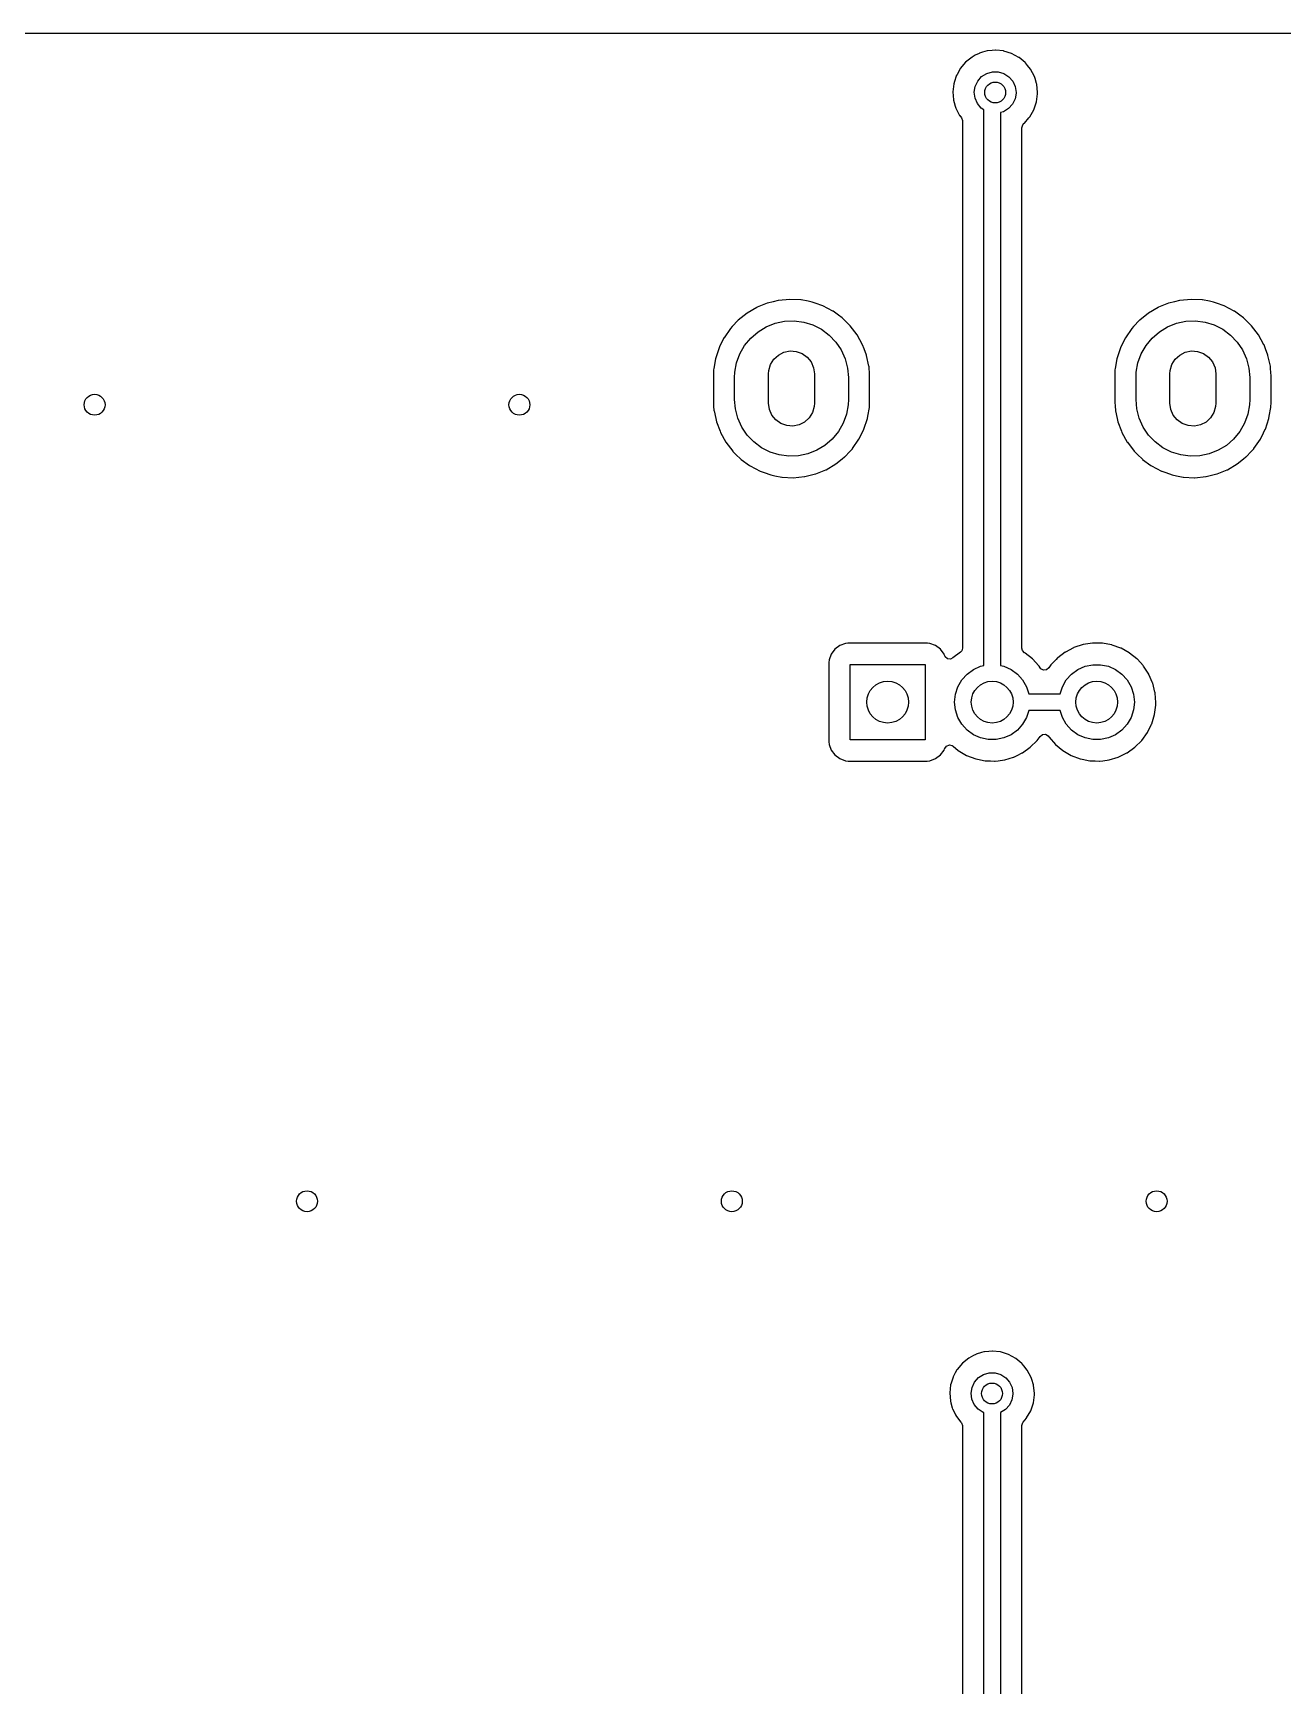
# Model space of a CAD drawing. Extents: x 63 to 234, y -148 to -41.
# Drawn here: x 92.51 to 122.4, y -80.17 to -40.64 of the extents above; entities that cross this region are included whole.
import ezdxf

# ---------------------------------------------------------------- set-up
doc = ezdxf.new("R2010")
doc.units = 0
doc.layers.add('BLACK', color=7, linetype='CONTINUOUS')

msp = doc.modelspace()

# ---------------------------------------------------------------- linework, layer by layer
at = {"layer": 'BLACK', "linetype": 'CONTINUOUS'}
for p, q in [((62.7415, -40.6405), (234.192, -40.6405)), ((115.218, -41.0996), (115.14, -41.1228)), ((115.323, -41.0687), (115.218, -41.0996)), ((115.329, -41.067), (115.323, -41.0687)), ((115.323, -41.0687), (115.323, -41.0687)), ((115.335, -41.0664), (115.329, -41.067)), ((115.444, -41.0566), (115.335, -41.0664)), ((115.335, -41.0664), (115.335, -41.0664)), ((115.526, -41.049), (115.444, -41.0566)), ((115.532, -41.0497), (115.526, -41.049)), ((115.717, -41.0691), (115.532, -41.0497)), ((115.532, -41.0497), (115.532, -41.0497)), ((115.723, -41.0697), (115.717, -41.0691)), ((115.717, -41.0691), (115.717, -41.0691)), ((115.912, -41.1282), (115.723, -41.0697)), ((114.68, -41.4953), (114.607, -41.6291)), ((114.683, -41.4899), (114.68, -41.4953)), ((114.68, -41.4953), (114.68, -41.4953)), ((114.81, -41.3384), (114.683, -41.4899)), ((114.964, -41.2144), (114.81, -41.3384)), ((115.043, -41.1731), (114.964, -41.2144)), ((115.134, -41.1257), (115.043, -41.1731)), ((115.14, -41.1228), (115.134, -41.1257)), ((115.134, -41.1257), (115.134, -41.1257)), ((116.086, -41.2223), (115.912, -41.1282)), ((116.091, -41.2262), (116.086, -41.2223)), ((116.232, -41.3431), (116.091, -41.2262)), ((116.091, -41.2262), (116.091, -41.2262)), ((116.238, -41.3483), (116.232, -41.3431)), ((116.242, -41.3531), (116.238, -41.3483)), ((116.292, -41.4148), (116.242, -41.3531)), ((116.242, -41.3531), (116.242, -41.3531)), ((116.363, -41.5016), (116.292, -41.4148)), ((116.456, -41.6762), (116.363, -41.5016)), ((114.528, -41.8517), (114.506, -42.0483)), ((114.544, -41.8016), (114.528, -41.8517)), ((114.586, -41.6691), (114.544, -41.8016)), ((114.588, -41.6632), (114.586, -41.6691)), ((114.586, -41.6691), (114.586, -41.6691)), ((114.607, -41.6291), (114.588, -41.6632)), ((115.041, -41.9162), (115.101, -41.7879)), ((115.101, -41.7879), (115.195, -41.6816)), ((115.195, -41.6816), (115.315, -41.606)), ((115.315, -41.606), (115.451, -41.567)), ((115.451, -41.567), (115.593, -41.5679)), ((115.593, -41.5679), (115.729, -41.6085)), ((115.729, -41.6085), (115.848, -41.6856)), ((115.848, -41.6856), (115.94, -41.793)), ((115.94, -41.793), (115.999, -41.9221)), ((116.472, -41.7303), (116.456, -41.6762)), ((116.507, -41.8464), (116.472, -41.7303)), ((116.513, -41.8656), (116.507, -41.8464)), ((116.533, -42.0624), (116.513, -41.8656)), ((114.506, -42.0483), (114.506, -42.0544)), ((114.506, -42.0544), (114.513, -42.1334)), ((114.513, -42.1334), (114.522, -42.2453)), ((114.522, -42.2453), (114.538, -42.2995)), ((115.019, -42.0563), (115.041, -41.9162)), ((115.038, -42.1969), (115.019, -42.0563)), ((115.095, -42.3266), (115.038, -42.1969)), ((115.996, -42.2144), (115.934, -42.342)), ((116.019, -42.0746), (115.996, -42.2144)), ((115.999, -41.9221), (116.019, -42.0624)), ((116.019, -42.0624), (116.019, -42.0746)), ((116.445, -42.4746), (116.507, -42.2869)), ((116.507, -42.2869), (116.532, -42.0907)), ((116.532, -42.0762), (116.533, -42.0659)), ((116.532, -42.0907), (116.532, -42.0762)), ((116.533, -42.0659), (116.533, -42.0624)), ((116.533, -42.0659), (116.533, -42.0659)), ((114.538, -42.2995), (114.564, -42.3907)), ((114.564, -42.3907), (114.577, -42.4354)), ((114.577, -42.4354), (114.584, -42.449)), ((114.584, -42.449), (114.661, -42.5984)), ((114.661, -42.5984), (114.667, -42.6114)), ((114.667, -42.6114), (114.671, -42.6162)), ((114.671, -42.6162), (114.711, -42.6667)), ((114.711, -42.6667), (114.738, -42.7325)), ((115.186, -42.4351), (115.095, -42.3266)), ((115.247, -42.4758), (115.186, -42.4351)), ((115.247, -55.7694), (115.247, -42.4758)), ((115.718, -42.5213), (115.647, -42.5406)), ((115.647, -42.5406), (115.647, -55.7694)), ((115.839, -42.4471), (115.718, -42.5213)), ((115.934, -42.342), (115.839, -42.4471)), ((116.218, -42.7963), (116.325, -42.6719)), ((116.325, -42.6719), (116.343, -42.6512)), ((116.343, -42.6512), (116.347, -42.6465)), ((116.343, -42.6512), (116.343, -42.6512)), ((116.347, -42.6465), (116.445, -42.4746)), ((114.738, -42.7325), (114.738, -42.745)), ((114.738, -42.745), (114.738, -55.3496)), ((116.155, -42.9066), (116.176, -42.8385)), ((116.155, -55.3498), (116.155, -42.9066)), ((116.176, -42.8385), (116.204, -42.8073)), ((116.204, -42.8073), (116.218, -42.7963)), ((110.33, -47.0358), (110.209, -47.0654)), ((110.335, -47.0347), (110.33, -47.0358)), ((110.33, -47.0358), (110.33, -47.0358)), ((110.604, -47.009), (110.335, -47.0347)), ((110.609, -47.0092), (110.604, -47.009)), ((110.871, -47.0222), (110.609, -47.0092)), ((110.609, -47.0092), (110.609, -47.0092)), ((110.875, -47.0225), (110.871, -47.0222)), ((110.871, -47.0222), (110.871, -47.0222)), ((110.88, -47.0233), (110.875, -47.0225)), ((111.043, -47.0556), (110.88, -47.0233)), ((110.88, -47.0233), (110.88, -47.0233)), ((119.93, -47.0358), (119.809, -47.0654)), ((119.935, -47.0347), (119.93, -47.0358)), ((119.93, -47.0358), (119.93, -47.0358)), ((120.204, -47.009), (119.935, -47.0347)), ((120.209, -47.0092), (120.204, -47.009)), ((120.471, -47.0222), (120.209, -47.0092)), ((120.209, -47.0092), (120.209, -47.0092)), ((120.475, -47.0225), (120.471, -47.0222)), ((120.471, -47.0222), (120.471, -47.0222)), ((120.48, -47.0233), (120.475, -47.0225)), ((120.643, -47.0556), (120.48, -47.0233)), ((120.48, -47.0233), (120.48, -47.0233)), ((109.586, -47.338), (109.374, -47.5074)), ((109.82, -47.201), (109.586, -47.338)), ((109.827, -47.198), (109.82, -47.201)), ((110.067, -47.1009), (109.827, -47.198)), ((110.071, -47.0992), (110.067, -47.1009)), ((110.067, -47.1009), (110.067, -47.1009)), ((110.209, -47.0654), (110.071, -47.0992)), ((111.141, -47.0749), (111.043, -47.0556)), ((111.215, -47.1009), (111.141, -47.0749)), ((111.393, -47.1637), (111.215, -47.1009)), ((111.397, -47.1652), (111.393, -47.1637)), ((111.393, -47.1637), (111.393, -47.1637)), ((111.637, -47.2915), (111.397, -47.1652)), ((111.641, -47.2941), (111.637, -47.2915)), ((111.772, -47.3895), (111.641, -47.2941)), ((111.856, -47.451), (111.772, -47.3895)), ((119.186, -47.338), (118.974, -47.5074)), ((119.42, -47.201), (119.186, -47.338)), ((119.427, -47.198), (119.42, -47.201)), ((119.667, -47.1009), (119.427, -47.198)), ((119.671, -47.0992), (119.667, -47.1009)), ((119.667, -47.1009), (119.667, -47.1009)), ((119.809, -47.0654), (119.671, -47.0992)), ((120.741, -47.0749), (120.643, -47.0556)), ((120.815, -47.1009), (120.741, -47.0749)), ((120.993, -47.1637), (120.815, -47.1009)), ((120.997, -47.1652), (120.993, -47.1637)), ((120.993, -47.1637), (120.993, -47.1637)), ((121.237, -47.2915), (120.997, -47.1652)), ((121.241, -47.2941), (121.237, -47.2915)), ((121.372, -47.3895), (121.241, -47.2941)), ((121.456, -47.451), (121.372, -47.3895)), ((109.189, -47.7055), (109.034, -47.9283)), ((109.229, -47.6625), (109.189, -47.7055)), ((109.371, -47.5107), (109.229, -47.6625)), ((109.374, -47.5074), (109.371, -47.5107)), ((109.672, -47.9339), (109.846, -47.7831)), ((109.846, -47.7831), (110.042, -47.6638)), ((110.042, -47.6638), (110.256, -47.5794)), ((110.256, -47.5794), (110.481, -47.5321)), ((110.481, -47.5321), (110.711, -47.5235)), ((110.711, -47.5235), (110.939, -47.5537)), ((110.939, -47.5537), (111.159, -47.6219)), ((111.159, -47.6219), (111.364, -47.7261)), ((111.364, -47.7261), (111.548, -47.8634)), ((111.879, -47.473), (111.856, -47.451)), ((112.041, -47.6316), (111.879, -47.473)), ((112.05, -47.6406), (112.041, -47.6316)), ((112.215, -47.8561), (112.05, -47.6406)), ((118.789, -47.7055), (118.634, -47.9283)), ((118.829, -47.6625), (118.789, -47.7055)), ((118.971, -47.5107), (118.829, -47.6625)), ((118.974, -47.5074), (118.971, -47.5107)), ((119.272, -47.9339), (119.446, -47.7831)), ((119.446, -47.7831), (119.642, -47.6638)), ((119.642, -47.6638), (119.856, -47.5794)), ((119.856, -47.5794), (120.081, -47.5321)), ((120.081, -47.5321), (120.311, -47.5235)), ((120.311, -47.5235), (120.539, -47.5537)), ((120.539, -47.5537), (120.759, -47.6219)), ((120.759, -47.6219), (120.964, -47.7261)), ((120.964, -47.7261), (121.148, -47.8634)), ((121.479, -47.473), (121.456, -47.451)), ((121.641, -47.6316), (121.479, -47.473)), ((121.65, -47.6406), (121.641, -47.6316)), ((121.815, -47.8561), (121.65, -47.6406)), ((108.914, -48.1711), (108.829, -48.4288)), ((108.927, -48.145), (108.914, -48.1711)), ((109.032, -47.9324), (108.927, -48.145)), ((109.034, -47.9283), (109.032, -47.9324)), ((109.032, -47.9324), (109.032, -47.9324)), ((109.412, -48.3115), (109.526, -48.1117)), ((109.526, -48.1117), (109.672, -47.9339)), ((111.548, -47.8634), (111.707, -48.0298)), ((111.707, -48.0298), (111.835, -48.2206)), ((111.835, -48.2206), (111.93, -48.4303)), ((112.346, -48.0932), (112.215, -47.8561)), ((112.348, -48.0975), (112.346, -48.0932)), ((112.384, -48.1915), (112.348, -48.0975)), ((112.348, -48.0975), (112.348, -48.0975)), ((112.442, -48.3468), (112.384, -48.1915)), ((118.514, -48.1711), (118.429, -48.4288)), ((118.527, -48.145), (118.514, -48.1711)), ((118.632, -47.9324), (118.527, -48.145)), ((118.634, -47.9283), (118.632, -47.9324)), ((118.632, -47.9324), (118.632, -47.9324)), ((119.012, -48.3115), (119.126, -48.1117)), ((119.126, -48.1117), (119.272, -47.9339)), ((121.148, -47.8634), (121.307, -48.0298)), ((121.307, -48.0298), (121.435, -48.2206)), ((121.435, -48.2206), (121.53, -48.4303)), ((121.946, -48.0932), (121.815, -47.8561)), ((121.948, -48.0975), (121.946, -48.0932)), ((121.984, -48.1915), (121.948, -48.0975)), ((121.948, -48.0975), (121.948, -48.0975)), ((122.042, -48.3468), (121.984, -48.1915)), ((108.828, -48.4333), (108.789, -48.6592)), ((108.829, -48.4288), (108.828, -48.4333)), ((108.828, -48.4333), (108.828, -48.4333)), ((109.293, -48.754), (109.334, -48.5277)), ((109.334, -48.5277), (109.412, -48.3115)), ((110.103, -48.7117), (110.145, -48.5683)), ((110.145, -48.5683), (110.223, -48.4414)), ((110.223, -48.4414), (110.333, -48.3404)), ((110.333, -48.3404), (110.466, -48.2726)), ((110.466, -48.2726), (110.612, -48.2431)), ((110.612, -48.2431), (110.761, -48.254)), ((110.761, -48.254), (110.902, -48.3046)), ((110.902, -48.3046), (111.024, -48.3911)), ((111.024, -48.3911), (111.117, -48.5071)), ((111.117, -48.5071), (111.177, -48.6441)), ((111.93, -48.4303), (111.988, -48.6529)), ((112.443, -48.3512), (112.442, -48.3468)), ((112.499, -48.6044), (112.443, -48.3512)), ((112.443, -48.3512), (112.443, -48.3512)), ((112.501, -48.6115), (112.499, -48.6044)), ((112.503, -48.6401), (112.501, -48.6115)), ((118.428, -48.4333), (118.389, -48.6592)), ((118.429, -48.4288), (118.428, -48.4333)), ((118.428, -48.4333), (118.428, -48.4333)), ((118.893, -48.754), (118.934, -48.5277)), ((118.934, -48.5277), (119.012, -48.3115)), ((119.703, -48.7117), (119.745, -48.5683)), ((119.745, -48.5683), (119.823, -48.4414)), ((119.823, -48.4414), (119.933, -48.3404)), ((119.933, -48.3404), (120.066, -48.2726)), ((120.066, -48.2726), (120.212, -48.2431)), ((120.212, -48.2431), (120.361, -48.254)), ((120.361, -48.254), (120.502, -48.3046)), ((120.502, -48.3046), (120.624, -48.3911)), ((120.624, -48.3911), (120.717, -48.5071)), ((120.717, -48.5071), (120.777, -48.6441)), ((121.53, -48.4303), (121.588, -48.6529)), ((122.043, -48.3512), (122.042, -48.3468)), ((122.099, -48.6044), (122.043, -48.3512)), ((122.043, -48.3512), (122.043, -48.3512)), ((122.101, -48.6115), (122.099, -48.6044)), ((122.103, -48.6401), (122.101, -48.6115)), ((108.783, -48.6959), (108.778, -48.7816)), ((108.778, -48.7816), (108.778, -49.4709)), ((108.789, -48.6592), (108.783, -48.6959)), ((109.287, -48.882), (109.293, -48.754)), ((109.287, -49.402), (109.287, -48.882)), ((110.097, -48.792), (110.103, -48.7117)), ((110.097, -49.492), (110.097, -48.792)), ((111.177, -48.6441), (111.197, -48.792)), ((111.197, -48.792), (111.197, -49.492)), ((111.988, -48.6529), (112.007, -48.882)), ((112.007, -48.882), (112.007, -49.402)), ((112.513, -48.7832), (112.503, -48.6401)), ((112.515, -48.8131), (112.513, -48.7832)), ((112.515, -49.5024), (112.515, -48.8131)), ((118.383, -48.6959), (118.378, -48.7816)), ((118.378, -48.7816), (118.378, -49.4709)), ((118.389, -48.6592), (118.383, -48.6959)), ((118.887, -48.882), (118.893, -48.754)), ((118.887, -49.402), (118.887, -48.882)), ((119.697, -48.792), (119.703, -48.7117)), ((119.697, -49.492), (119.697, -48.792)), ((120.777, -48.6441), (120.797, -48.792)), ((120.797, -48.792), (120.797, -49.492)), ((121.588, -48.6529), (121.607, -48.882)), ((121.607, -48.882), (121.607, -49.402)), ((122.113, -48.7832), (122.103, -48.6401)), ((122.115, -48.8131), (122.113, -48.7832)), ((122.115, -49.5024), (122.115, -48.8131)), ((109.306, -49.6311), (109.287, -49.402)), ((112.007, -49.402), (112.001, -49.53)), ((118.906, -49.6311), (118.887, -49.402)), ((121.607, -49.402), (121.601, -49.53)), ((108.778, -49.4709), (108.779, -49.4732)), ((108.779, -49.4732), (108.785, -49.555)), ((108.779, -49.4732), (108.779, -49.4732)), ((108.785, -49.555), (108.793, -49.6725)), ((108.793, -49.6725), (108.794, -49.6769)), ((108.794, -49.6769), (108.794, -49.6769)), ((108.794, -49.6769), (108.835, -49.8622)), ((109.364, -49.8537), (109.306, -49.6311)), ((110.117, -49.6399), (110.097, -49.492)), ((110.177, -49.7769), (110.117, -49.6399)), ((110.27, -49.8929), (110.177, -49.7769)), ((111.149, -49.7157), (111.071, -49.8426)), ((111.191, -49.5723), (111.149, -49.7157)), ((111.197, -49.492), (111.191, -49.5723)), ((111.96, -49.7563), (111.882, -49.9725)), ((112.001, -49.53), (111.96, -49.7563)), ((112.465, -49.8552), (112.474, -49.8008)), ((112.474, -49.8008), (112.511, -49.5919)), ((112.511, -49.5881), (112.513, -49.5623)), ((112.511, -49.5918), (112.511, -49.5881)), ((112.511, -49.5919), (112.511, -49.5918)), ((112.513, -49.5623), (112.515, -49.504)), ((112.515, -49.504), (112.515, -49.5024)), ((112.515, -49.504), (112.515, -49.504)), ((118.378, -49.4709), (118.379, -49.4732)), ((118.379, -49.4732), (118.385, -49.555)), ((118.379, -49.4732), (118.379, -49.4732)), ((118.385, -49.555), (118.393, -49.6725)), ((118.393, -49.6725), (118.394, -49.6769)), ((118.394, -49.6769), (118.394, -49.6769)), ((118.394, -49.6769), (118.435, -49.8622)), ((118.964, -49.8537), (118.906, -49.6311)), ((119.717, -49.6399), (119.697, -49.492)), ((119.777, -49.7769), (119.717, -49.6399)), ((119.87, -49.8929), (119.777, -49.7769)), ((120.749, -49.7157), (120.671, -49.8426)), ((120.791, -49.5723), (120.749, -49.7157)), ((120.797, -49.492), (120.791, -49.5723)), ((121.56, -49.7563), (121.482, -49.9725)), ((121.601, -49.53), (121.56, -49.7563)), ((122.065, -49.8552), (122.074, -49.8008)), ((122.074, -49.8008), (122.111, -49.5919)), ((122.111, -49.5881), (122.113, -49.5623)), ((122.111, -49.5918), (122.111, -49.5881)), ((122.111, -49.5919), (122.111, -49.5918)), ((122.113, -49.5623), (122.115, -49.504)), ((122.115, -49.504), (122.115, -49.5024)), ((122.115, -49.504), (122.115, -49.504)), ((108.835, -49.8622), (108.852, -49.9372)), ((108.852, -49.9372), (108.853, -49.9415)), ((108.853, -49.9415), (108.938, -50.1652)), ((108.938, -50.1652), (108.948, -50.1908)), ((108.948, -50.1908), (108.95, -50.1948)), ((108.95, -50.1948), (109.076, -50.4227)), ((109.459, -50.0634), (109.364, -49.8537)), ((109.587, -50.2542), (109.459, -50.0634)), ((110.392, -49.9794), (110.27, -49.8929)), ((110.533, -50.03), (110.392, -49.9794)), ((110.682, -50.0409), (110.533, -50.03)), ((110.828, -50.0114), (110.682, -50.0409)), ((110.961, -49.9436), (110.828, -50.0114)), ((111.071, -49.8426), (110.961, -49.9436)), ((111.768, -50.1723), (111.622, -50.3501)), ((111.882, -49.9725), (111.768, -50.1723)), ((112.335, -50.205), (112.378, -50.117)), ((112.378, -50.117), (112.38, -50.1129)), ((112.378, -50.117), (112.378, -50.117)), ((112.38, -50.1129), (112.465, -49.8552)), ((118.435, -49.8622), (118.452, -49.9372)), ((118.452, -49.9372), (118.453, -49.9415)), ((118.453, -49.9415), (118.538, -50.1652)), ((118.538, -50.1652), (118.548, -50.1908)), ((118.548, -50.1908), (118.55, -50.1948)), ((118.55, -50.1948), (118.676, -50.4227)), ((119.059, -50.0634), (118.964, -49.8537)), ((119.187, -50.2542), (119.059, -50.0634)), ((119.992, -49.9794), (119.87, -49.8929)), ((120.133, -50.03), (119.992, -49.9794)), ((120.282, -50.0409), (120.133, -50.03)), ((120.428, -50.0114), (120.282, -50.0409)), ((120.561, -49.9436), (120.428, -50.0114)), ((120.671, -49.8426), (120.561, -49.9436)), ((121.368, -50.1723), (121.222, -50.3501)), ((121.482, -49.9725), (121.368, -50.1723)), ((121.935, -50.205), (121.978, -50.117)), ((121.978, -50.117), (121.98, -50.1129)), ((121.978, -50.117), (121.978, -50.117)), ((121.98, -50.1129), (122.065, -49.8552)), ((109.076, -50.4227), (109.079, -50.4279)), ((109.079, -50.4279), (109.244, -50.6434)), ((109.746, -50.4206), (109.587, -50.2542)), ((109.93, -50.5579), (109.746, -50.4206)), ((110.135, -50.6621), (109.93, -50.5579)), ((111.448, -50.5009), (111.252, -50.6202)), ((111.622, -50.3501), (111.448, -50.5009)), ((112.041, -50.6466), (112.102, -50.5818)), ((112.102, -50.5818), (112.105, -50.5785)), ((112.102, -50.5818), (112.102, -50.5818)), ((112.105, -50.5785), (112.26, -50.3557)), ((112.26, -50.3557), (112.335, -50.205)), ((118.676, -50.4227), (118.679, -50.4279)), ((118.679, -50.4279), (118.844, -50.6434)), ((119.346, -50.4206), (119.187, -50.2542)), ((119.53, -50.5579), (119.346, -50.4206)), ((119.735, -50.6621), (119.53, -50.5579)), ((121.048, -50.5009), (120.852, -50.6202)), ((121.222, -50.3501), (121.048, -50.5009)), ((121.641, -50.6466), (121.702, -50.5818)), ((121.702, -50.5818), (121.705, -50.5785)), ((121.702, -50.5818), (121.702, -50.5818)), ((121.705, -50.5785), (121.86, -50.3557)), ((121.86, -50.3557), (121.935, -50.205)), ((109.244, -50.6434), (109.247, -50.6466)), ((109.247, -50.6466), (109.247, -50.6466)), ((109.247, -50.6466), (109.319, -50.7168)), ((109.319, -50.7168), (109.438, -50.833)), ((109.438, -50.833), (109.441, -50.8357)), ((109.441, -50.8357), (109.441, -50.8357)), ((109.441, -50.8357), (109.639, -50.9793)), ((109.639, -50.9793), (109.657, -50.9925)), ((109.657, -50.9925), (109.897, -51.1188)), ((110.355, -50.7303), (110.135, -50.6621)), ((110.583, -50.7605), (110.355, -50.7303)), ((110.813, -50.7519), (110.583, -50.7605)), ((111.038, -50.7046), (110.813, -50.7519)), ((111.252, -50.6202), (111.038, -50.7046)), ((111.474, -51.083), (111.708, -50.946)), ((111.708, -50.946), (111.857, -50.827)), ((111.857, -50.827), (111.916, -50.7795)), ((111.916, -50.7795), (111.92, -50.7766)), ((111.916, -50.7795), (111.916, -50.7795)), ((111.92, -50.7766), (112.041, -50.6466)), ((118.844, -50.6434), (118.847, -50.6466)), ((118.847, -50.6466), (118.847, -50.6466)), ((118.847, -50.6466), (118.919, -50.7168)), ((118.919, -50.7168), (119.038, -50.833)), ((119.038, -50.833), (119.041, -50.8357)), ((119.041, -50.8357), (119.041, -50.8357)), ((119.041, -50.8357), (119.239, -50.9793)), ((119.239, -50.9793), (119.257, -50.9925)), ((119.257, -50.9925), (119.497, -51.1188)), ((119.955, -50.7303), (119.735, -50.6621)), ((120.183, -50.7605), (119.955, -50.7303)), ((120.413, -50.7519), (120.183, -50.7605)), ((120.638, -50.7046), (120.413, -50.7519)), ((120.852, -50.6202), (120.638, -50.7046)), ((121.074, -51.083), (121.308, -50.946)), ((121.308, -50.946), (121.457, -50.827)), ((121.457, -50.827), (121.516, -50.7795)), ((121.516, -50.7795), (121.52, -50.7766)), ((121.516, -50.7795), (121.516, -50.7795)), ((121.52, -50.7766), (121.641, -50.6466)), ((109.897, -51.1188), (109.901, -51.1203)), ((109.901, -51.1203), (109.901, -51.1203)), ((109.901, -51.1203), (109.996, -51.1536)), ((109.996, -51.1536), (110.153, -51.2091)), ((110.153, -51.2091), (110.251, -51.2284)), ((110.251, -51.2284), (110.414, -51.2607)), ((110.414, -51.2607), (110.414, -51.2607)), ((110.414, -51.2607), (110.419, -51.2615)), ((110.419, -51.2615), (110.423, -51.2618)), ((110.423, -51.2618), (110.423, -51.2618)), ((110.423, -51.2618), (110.685, -51.2748)), ((110.685, -51.2748), (110.685, -51.2748)), ((110.685, -51.2748), (110.69, -51.275)), ((110.69, -51.275), (110.959, -51.2493)), ((110.959, -51.2493), (110.964, -51.2482)), ((110.964, -51.2482), (111.124, -51.2091)), ((110.964, -51.2482), (110.964, -51.2482)), ((111.124, -51.2091), (111.223, -51.1848)), ((111.223, -51.1848), (111.231, -51.1814)), ((111.231, -51.1814), (111.47, -51.0847)), ((111.47, -51.0847), (111.474, -51.083)), ((111.47, -51.0847), (111.47, -51.0847)), ((119.497, -51.1188), (119.501, -51.1203)), ((119.501, -51.1203), (119.501, -51.1203)), ((119.501, -51.1203), (119.596, -51.1536)), ((119.596, -51.1536), (119.753, -51.2091)), ((119.753, -51.2091), (119.851, -51.2284)), ((119.851, -51.2284), (120.014, -51.2607)), ((120.014, -51.2607), (120.014, -51.2607)), ((120.014, -51.2607), (120.019, -51.2615)), ((120.019, -51.2615), (120.023, -51.2618)), ((120.023, -51.2618), (120.023, -51.2618)), ((120.023, -51.2618), (120.285, -51.2748)), ((120.285, -51.2748), (120.285, -51.2748)), ((120.285, -51.2748), (120.29, -51.275)), ((120.29, -51.275), (120.559, -51.2493)), ((120.559, -51.2493), (120.564, -51.2482)), ((120.564, -51.2482), (120.724, -51.2091)), ((120.564, -51.2482), (120.564, -51.2482)), ((120.724, -51.2091), (120.823, -51.1848)), ((120.823, -51.1848), (120.831, -51.1814)), ((120.831, -51.1814), (121.07, -51.0847)), ((121.07, -51.0847), (121.074, -51.083)), ((121.07, -51.0847), (121.07, -51.0847)), ((111.8, -55.2914), (111.684, -55.3787)), ((111.937, -55.2403), (111.8, -55.2914)), ((111.994, -55.234), (111.937, -55.2403)), ((111.995, -55.2339), (111.994, -55.234)), ((111.999, -55.2335), (111.995, -55.2339)), ((113.895, -55.2335), (111.999, -55.2335)), ((113.899, -55.2339), (113.895, -55.2335)), ((113.9, -55.234), (113.899, -55.2339)), ((113.957, -55.2403), (113.9, -55.234)), ((114.094, -55.2914), (113.957, -55.2403)), ((114.21, -55.3787), (114.094, -55.2914)), ((117.395, -55.3415), (117.198, -55.4437)), ((117.399, -55.3391), (117.395, -55.3415)), ((117.395, -55.3415), (117.395, -55.3415)), ((117.619, -55.2672), (117.399, -55.3391)), ((117.848, -55.2321), (117.619, -55.2672)), ((117.854, -55.2322), (117.848, -55.2321)), ((118, -55.234), (117.854, -55.2322)), ((117.854, -55.2322), (117.854, -55.2322)), ((118.08, -55.2349), (118, -55.234)), ((118.085, -55.2358), (118.08, -55.2349)), ((118.085, -55.2359), (118.085, -55.2358)), ((118.303, -55.2747), (118.085, -55.2359)), ((118.308, -55.2756), (118.303, -55.2747)), ((118.303, -55.2747), (118.303, -55.2747)), ((118.313, -55.2773), (118.308, -55.2756)), ((118.521, -55.3511), (118.313, -55.2773)), ((118.313, -55.2773), (118.313, -55.2773)), ((111.545, -55.6317), (111.538, -55.6939)), ((111.538, -55.6939), (111.538, -57.5901)), ((111.596, -55.4953), (111.545, -55.6317)), ((111.684, -55.3787), (111.596, -55.4953)), ((114.298, -55.4953), (114.21, -55.3787)), ((114.301, -55.5037), (114.298, -55.4953)), ((114.311, -55.5319), (114.301, -55.5037)), ((114.301, -55.5037), (114.301, -55.5037)), ((114.324, -55.557), (114.311, -55.5319)), ((114.378, -55.6029), (114.324, -55.557)), ((114.449, -55.6121), (114.378, -55.6029)), ((114.508, -55.5842), (114.449, -55.6121)), ((114.509, -55.5851), (114.508, -55.5842)), ((114.688, -55.4503), (114.509, -55.5851)), ((114.718, -55.4177), (114.688, -55.4503)), ((114.738, -55.3496), (114.718, -55.4177)), ((116.171, -55.4097), (116.155, -55.3498)), ((116.221, -55.4601), (116.171, -55.4097)), ((116.229, -55.4648), (116.221, -55.4601)), ((116.233, -55.468), (116.229, -55.4648)), ((116.407, -55.6052), (116.233, -55.468)), ((116.233, -55.468), (116.233, -55.468)), ((116.411, -55.6084), (116.407, -55.6052)), ((116.407, -55.6052), (116.407, -55.6052)), ((116.492, -55.6973), (116.411, -55.6084)), ((116.555, -55.7665), (116.492, -55.6973)), ((116.87, -55.7302), (116.849, -55.7526)), ((116.974, -55.621), (116.87, -55.7302)), ((117.009, -55.5851), (116.974, -55.621)), ((117.013, -55.582), (117.009, -55.5851)), ((117.19, -55.4492), (117.013, -55.582)), ((117.194, -55.4461), (117.19, -55.4492)), ((117.19, -55.4492), (117.19, -55.4492)), ((117.198, -55.4437), (117.194, -55.4461)), ((118.521, -55.3512), (118.521, -55.3511)), ((118.526, -55.3529), (118.521, -55.3512)), ((118.531, -55.3554), (118.526, -55.3529)), ((118.725, -55.4623), (118.531, -55.3554)), ((118.531, -55.3554), (118.531, -55.3554)), ((118.729, -55.4648), (118.725, -55.4623)), ((118.725, -55.4623), (118.725, -55.4623)), ((118.733, -55.468), (118.729, -55.4648)), ((118.907, -55.6052), (118.733, -55.468)), ((118.733, -55.468), (118.733, -55.468)), ((118.911, -55.6084), (118.907, -55.6052)), ((118.907, -55.6052), (118.907, -55.6052)), ((118.992, -55.6973), (118.911, -55.6084)), ((119.055, -55.7665), (118.992, -55.6973)), ((112.047, -57.542), (112.047, -55.742)), ((112.047, -55.742), (113.847, -55.742)), ((113.847, -55.742), (113.847, -57.542)), ((114.625, -56.2759), (114.719, -56.113)), ((114.719, -56.113), (114.845, -55.9732)), ((114.845, -55.9732), (114.997, -55.8626)), ((114.997, -55.8626), (115.169, -55.786)), ((115.169, -55.786), (115.247, -55.7694)), ((115.647, -55.7694), (115.725, -55.786)), ((115.725, -55.786), (115.897, -55.8626)), ((115.897, -55.8626), (116.049, -55.9732)), ((116.049, -55.9732), (116.175, -56.113)), ((116.175, -56.113), (116.269, -56.2759)), ((116.567, -55.7797), (116.555, -55.7665)), ((116.57, -55.784), (116.567, -55.7797)), ((116.592, -55.8186), (116.57, -55.784)), ((116.57, -55.784), (116.57, -55.784)), ((116.613, -55.8431), (116.592, -55.8186)), ((116.676, -55.8743), (116.613, -55.8431)), ((116.747, -55.8662), (116.676, -55.8743)), ((116.802, -55.8212), (116.747, -55.8662)), ((116.849, -55.7526), (116.802, -55.8212)), ((117.125, -56.2759), (117.219, -56.113)), ((117.219, -56.113), (117.345, -55.9732)), ((117.345, -55.9732), (117.497, -55.8626)), ((117.497, -55.8626), (117.669, -55.786)), ((117.669, -55.786), (117.853, -55.7469)), ((117.853, -55.7469), (118.041, -55.7469)), ((118.041, -55.7469), (118.225, -55.786)), ((118.225, -55.786), (118.397, -55.8626)), ((118.397, -55.8626), (118.549, -55.9732)), ((118.549, -55.9732), (118.675, -56.113)), ((118.675, -56.113), (118.769, -56.2759)), ((119.067, -55.7797), (119.055, -55.7665)), ((119.193, -55.9741), (119.067, -55.7797)), ((119.195, -55.9789), (119.193, -55.9741)), ((119.281, -56.178), (119.195, -55.9789)), ((119.195, -55.9789), (119.195, -55.9789)), ((114.547, -56.642), (114.567, -56.4549)), ((114.567, -56.4549), (114.625, -56.2759)), ((116.269, -56.2759), (116.323, -56.442)), ((116.323, -56.442), (117.071, -56.442)), ((117.071, -56.442), (117.125, -56.2759)), ((118.769, -56.2759), (118.827, -56.4549)), ((118.827, -56.4549), (118.847, -56.642)), ((119.285, -56.1865), (119.281, -56.178)), ((119.286, -56.1915), (119.285, -56.1865)), ((119.339, -56.4013), (119.286, -56.1915)), ((119.286, -56.1915), (119.286, -56.1915)), ((119.341, -56.4112), (119.339, -56.4013)), ((119.342, -56.4163), (119.341, -56.4112)), ((119.352, -56.5468), (119.342, -56.4163)), ((119.342, -56.4163), (119.342, -56.4163)), ((114.567, -56.8291), (114.547, -56.642)), ((114.625, -57.0081), (114.567, -56.8291)), ((116.323, -56.842), (116.269, -57.0081)), ((117.071, -56.842), (116.323, -56.842)), ((117.125, -57.0081), (117.071, -56.842)), ((118.827, -56.8291), (118.769, -57.0081)), ((118.847, -56.642), (118.827, -56.8291)), ((119.328, -56.9407), (119.359, -56.711)), ((119.36, -56.642), (119.352, -56.5468)), ((119.359, -56.711), (119.36, -56.642)), ((114.719, -57.171), (114.625, -57.0081)), ((114.845, -57.3108), (114.719, -57.171)), ((114.997, -57.4214), (114.845, -57.3108)), ((116.049, -57.3108), (115.897, -57.4214)), ((116.175, -57.171), (116.049, -57.3108)), ((116.269, -57.0081), (116.175, -57.171)), ((117.219, -57.171), (117.125, -57.0081)), ((117.345, -57.3108), (117.219, -57.171)), ((117.497, -57.4214), (117.345, -57.3108)), ((118.549, -57.3108), (118.397, -57.4214)), ((118.675, -57.171), (118.549, -57.3108)), ((118.769, -57.0081), (118.675, -57.171)), ((119.168, -57.3505), (119.259, -57.1669)), ((119.259, -57.1669), (119.261, -57.1623)), ((119.259, -57.1669), (119.259, -57.1669)), ((119.261, -57.1623), (119.328, -56.9407)), ((111.538, -57.5901), (111.545, -57.6523)), ((111.545, -57.6523), (111.596, -57.7887)), ((113.847, -57.542), (112.047, -57.542)), ((114.313, -57.7485), (114.355, -57.6917)), ((114.355, -57.6917), (114.422, -57.667)), ((114.422, -57.667), (114.491, -57.6822)), ((114.491, -57.6822), (114.511, -57.6958)), ((114.511, -57.6958), (114.636, -57.7997)), ((115.169, -57.498), (114.997, -57.4214)), ((115.353, -57.5371), (115.169, -57.498)), ((115.541, -57.5371), (115.353, -57.5371)), ((115.725, -57.498), (115.541, -57.5371)), ((115.897, -57.4214), (115.725, -57.498)), ((116.359, -57.7215), (116.523, -57.558)), ((116.523, -57.558), (116.592, -57.4619)), ((116.592, -57.4619), (116.648, -57.4182)), ((116.648, -57.4182), (116.719, -57.4118)), ((116.719, -57.4118), (116.782, -57.4446)), ((116.782, -57.4446), (116.802, -57.4696)), ((116.802, -57.4696), (116.804, -57.4723)), ((116.804, -57.4723), (116.804, -57.4723)), ((116.804, -57.4723), (116.807, -57.4767)), ((116.807, -57.4767), (116.958, -57.6518)), ((116.958, -57.6518), (117.136, -57.7997)), ((117.669, -57.498), (117.497, -57.4214)), ((117.853, -57.5371), (117.669, -57.498)), ((118.041, -57.5371), (117.853, -57.5371)), ((118.225, -57.498), (118.041, -57.5371)), ((118.397, -57.4214), (118.225, -57.498)), ((118.859, -57.7215), (119.023, -57.558)), ((119.023, -57.558), (119.158, -57.3699)), ((119.158, -57.3699), (119.168, -57.3505)), ((111.596, -57.7887), (111.684, -57.9053)), ((111.684, -57.9053), (111.8, -57.9926)), ((111.8, -57.9926), (111.937, -58.0437)), ((111.937, -58.0437), (111.999, -58.0505)), ((111.999, -58.0505), (113.895, -58.0505)), ((113.895, -58.0505), (113.957, -58.0437)), ((113.957, -58.0437), (114.094, -57.9926)), ((114.094, -57.9926), (114.21, -57.9053)), ((114.21, -57.9053), (114.298, -57.7887)), ((114.298, -57.7887), (114.309, -57.7577)), ((114.309, -57.7577), (114.313, -57.7485)), ((114.636, -57.7997), (114.836, -57.9166)), ((114.836, -57.9166), (115.053, -57.9992)), ((115.053, -57.9992), (115.058, -58.0002)), ((115.058, -58.0002), (115.058, -58.0002)), ((115.058, -58.0002), (115.097, -58.0082)), ((115.097, -58.0082), (115.28, -58.0454)), ((115.28, -58.0454), (115.409, -58.0501)), ((115.409, -58.0501), (115.506, -58.0537)), ((115.506, -58.0537), (115.506, -58.0537)), ((115.506, -58.0537), (115.511, -58.0539)), ((115.511, -58.0539), (115.516, -58.0532)), ((115.516, -58.0532), (115.59, -58.0437)), ((115.516, -58.0532), (115.516, -58.0532)), ((115.59, -58.0437), (115.741, -58.0244)), ((115.741, -58.0244), (115.746, -58.023)), ((115.746, -58.023), (115.958, -57.9594)), ((115.746, -58.023), (115.746, -58.023)), ((115.958, -57.9594), (115.963, -57.9579)), ((115.963, -57.9579), (116.043, -57.9184)), ((116.043, -57.9184), (116.166, -57.8583)), ((116.166, -57.8583), (116.171, -57.856)), ((116.166, -57.8583), (116.166, -57.8583)), ((116.171, -57.856), (116.359, -57.7215)), ((117.136, -57.7997), (117.336, -57.9166)), ((117.336, -57.9166), (117.553, -57.9992)), ((117.553, -57.9992), (117.558, -58.0002)), ((117.558, -58.0002), (117.558, -58.0002)), ((117.558, -58.0002), (117.597, -58.0082)), ((117.597, -58.0082), (117.78, -58.0454)), ((117.78, -58.0454), (117.909, -58.0501)), ((117.909, -58.0501), (118.006, -58.0537)), ((118.006, -58.0537), (118.006, -58.0537)), ((118.006, -58.0537), (118.011, -58.0539)), ((118.011, -58.0539), (118.016, -58.0532)), ((118.016, -58.0532), (118.09, -58.0437)), ((118.016, -58.0532), (118.016, -58.0532)), ((118.09, -58.0437), (118.241, -58.0244)), ((118.241, -58.0244), (118.246, -58.023)), ((118.246, -58.023), (118.458, -57.9594)), ((118.246, -58.023), (118.246, -58.023)), ((118.458, -57.9594), (118.463, -57.9579)), ((118.463, -57.9579), (118.543, -57.9184)), ((118.543, -57.9184), (118.666, -57.8583)), ((118.666, -57.8583), (118.671, -57.856)), ((118.666, -57.8583), (118.666, -57.8583)), ((118.671, -57.856), (118.859, -57.7215)), ((114.888, -72.3294), (114.734, -72.4534)), ((115.003, -72.2694), (114.888, -72.3294)), ((115.058, -72.2407), (115.003, -72.2694)), ((115.063, -72.2378), (115.058, -72.2407)), ((115.058, -72.2407), (115.058, -72.2407)), ((115.194, -72.1993), (115.063, -72.2378)), ((115.247, -72.1837), (115.194, -72.1993)), ((115.253, -72.182), (115.247, -72.1837)), ((115.247, -72.1837), (115.247, -72.1837)), ((115.259, -72.1814), (115.253, -72.182)), ((115.368, -72.1716), (115.259, -72.1814)), ((115.259, -72.1814), (115.259, -72.1814)), ((115.45, -72.164), (115.368, -72.1716)), ((115.456, -72.1647), (115.45, -72.164)), ((115.641, -72.1841), (115.456, -72.1647)), ((115.456, -72.1647), (115.456, -72.1647)), ((115.647, -72.1847), (115.641, -72.1841)), ((115.641, -72.1841), (115.641, -72.1841)), ((115.836, -72.2432), (115.647, -72.1847)), ((116.01, -72.3373), (115.836, -72.2432)), ((116.014, -72.3412), (116.01, -72.3373)), ((116.157, -72.4594), (116.014, -72.3412)), ((116.014, -72.3412), (116.014, -72.3412)), ((114.563, -72.6846), (114.512, -72.7782)), ((114.604, -72.6103), (114.563, -72.6846)), ((114.607, -72.6049), (114.604, -72.6103)), ((114.604, -72.6103), (114.604, -72.6103)), ((114.734, -72.4534), (114.607, -72.6049)), ((115.119, -72.7966), (115.239, -72.721)), ((115.239, -72.721), (115.375, -72.682)), ((115.375, -72.682), (115.517, -72.6829)), ((115.517, -72.6829), (115.653, -72.7235)), ((115.653, -72.7235), (115.772, -72.8006)), ((116.162, -72.4633), (116.157, -72.4594)), ((116.166, -72.4681), (116.162, -72.4633)), ((116.207, -72.519), (116.166, -72.4681)), ((116.166, -72.4681), (116.166, -72.4681)), ((116.287, -72.6166), (116.207, -72.519)), ((116.38, -72.7912), (116.287, -72.6166)), ((114.452, -72.9667), (114.43, -73.1633)), ((114.462, -72.9335), (114.452, -72.9667)), ((114.51, -72.7841), (114.462, -72.9335)), ((114.512, -72.7782), (114.51, -72.7841)), ((114.51, -72.7841), (114.51, -72.7841)), ((114.943, -73.1713), (114.965, -73.0312)), ((114.965, -73.0312), (115.025, -72.9029)), ((115.025, -72.9029), (115.119, -72.7966)), ((115.772, -72.8006), (115.864, -72.908)), ((115.864, -72.908), (115.923, -73.0371)), ((115.923, -73.0371), (115.943, -73.1774)), ((116.395, -72.8418), (116.38, -72.7912)), ((116.434, -72.9688), (116.395, -72.8418)), ((116.437, -72.9806), (116.434, -72.9688)), ((116.456, -73.1774), (116.437, -72.9806)), ((114.43, -73.1633), (114.43, -73.1694)), ((114.43, -73.1694), (114.446, -73.3523)), ((114.446, -73.3523), (114.446, -73.3603)), ((114.446, -73.3603), (114.458, -73.4019)), ((114.458, -73.4019), (114.493, -73.5239)), ((114.493, -73.5239), (114.501, -73.5504)), ((114.961, -73.3119), (114.943, -73.1713)), ((115.019, -73.4416), (114.961, -73.3119)), ((115.11, -73.5501), (115.019, -73.4416)), ((115.858, -73.457), (115.762, -73.5621)), ((115.919, -73.3294), (115.858, -73.457)), ((115.943, -73.1896), (115.919, -73.3294)), ((115.943, -73.1774), (115.943, -73.1896)), ((116.369, -73.5896), (116.431, -73.4019)), ((116.431, -73.4019), (116.456, -73.2057)), ((116.456, -73.2057), (116.456, -73.1774)), ((114.501, -73.5504), (114.504, -73.5559)), ((114.504, -73.5559), (114.572, -73.689)), ((114.572, -73.689), (114.591, -73.7264)), ((114.591, -73.7264), (114.699, -73.8629)), ((114.699, -73.8629), (114.711, -73.8778)), ((114.711, -73.8778), (114.738, -73.9436)), ((115.228, -73.6287), (115.11, -73.5501)), ((115.247, -73.6347), (115.228, -73.6287)), ((115.247, -100.219), (115.247, -73.6347)), ((115.762, -73.5621), (115.647, -73.6329)), ((115.647, -73.6329), (115.647, -100.219)), ((116.155, -73.9423), (116.176, -73.8742)), ((116.176, -73.8742), (116.186, -73.86)), ((116.186, -73.86), (116.267, -73.7662)), ((116.267, -73.7662), (116.271, -73.7615)), ((116.267, -73.7662), (116.267, -73.7662)), ((116.271, -73.7615), (116.369, -73.5896)), ((114.738, -73.9436), (114.738, -73.9561)), ((114.738, -73.9561), (114.738, -99.7996)), ((116.155, -99.7998), (116.155, -73.9423))]:
    msp.add_line(p, q, dxfattribs=at)
at = {"layer": 'BLACK'}
for centre, radius in [((115.519, -42.0624), 0.25), ((93.98, -49.53), 0.25), ((104.14, -49.53), 0.25), ((112.947, -56.642), 0.5), ((115.447, -56.642), 0.5), ((117.947, -56.642), 0.5), ((99.06, -68.58), 0.25), ((109.22, -68.58), 0.25), ((119.38, -68.58), 0.25), ((115.443, -73.1774), 0.25)]:
    msp.add_circle(centre, radius, dxfattribs=at)

doc.saveas('drawing.dxf')
